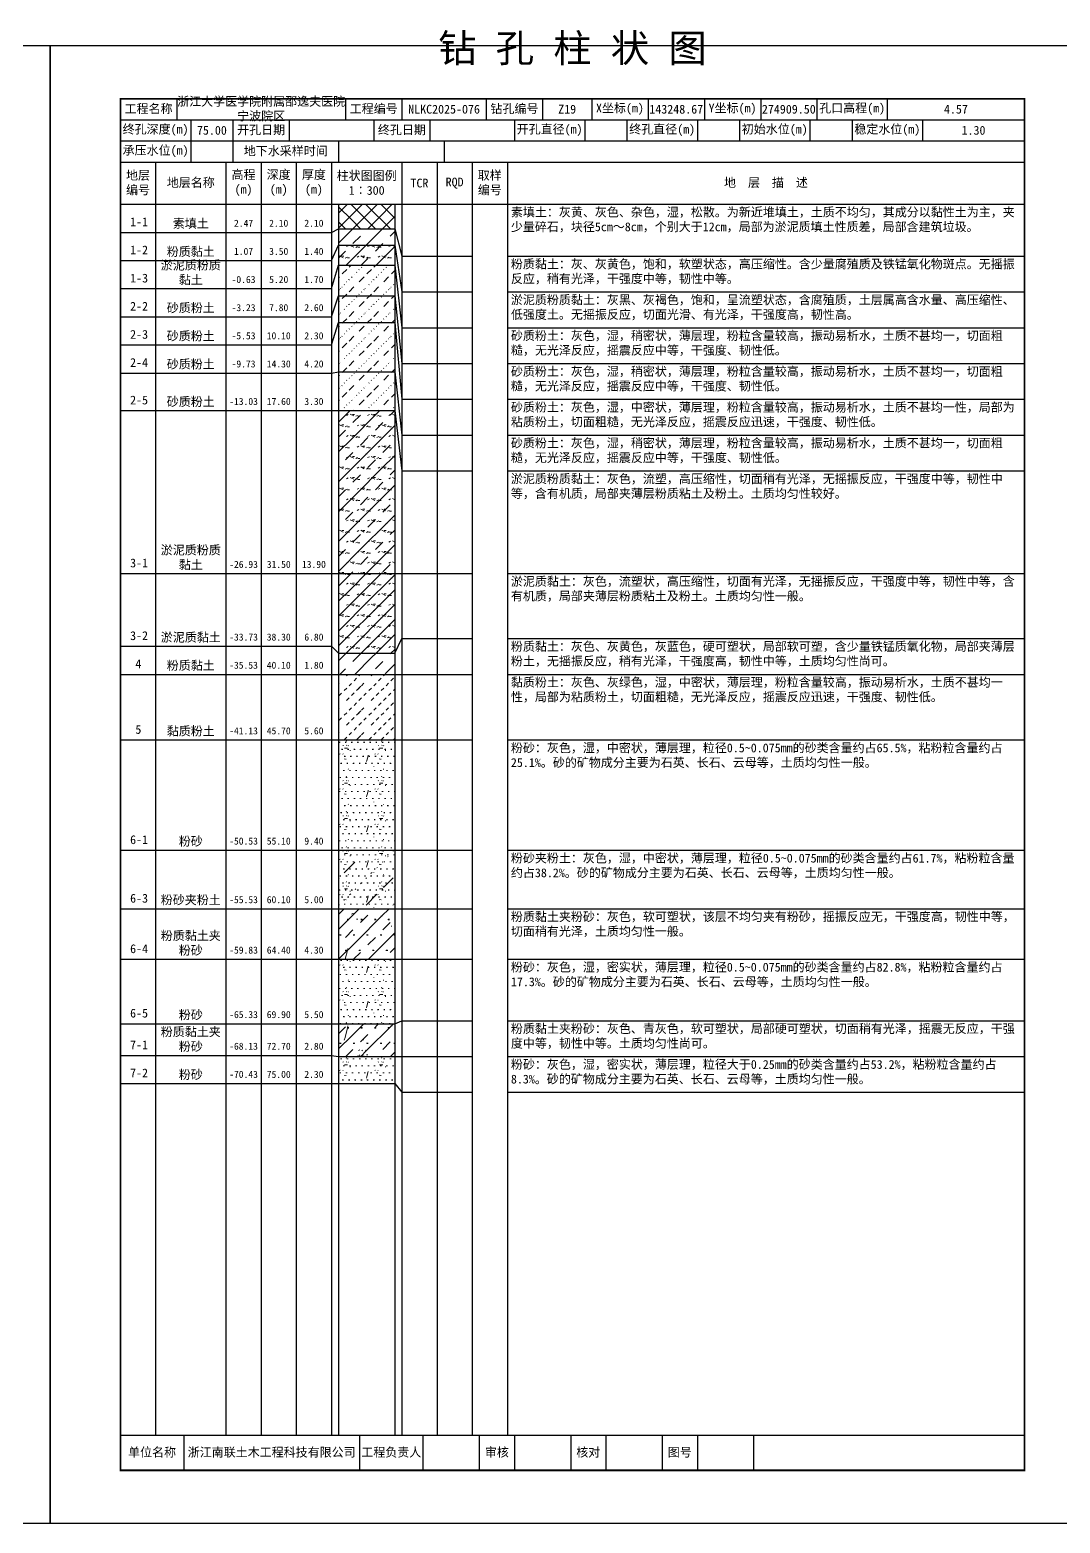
# Model space of a CAD drawing. Extents: x 297 to 65340, y 0 to 425.
# Drawn here: x 38010.3 to 38303.1, y 0 to 424.6 of the extents above; entities that cross this region are included whole.
import ezdxf
from ezdxf.enums import TextEntityAlignment as Align

# ---------------------------------------------------------------- set-up
doc = ezdxf.new("R2010")
doc.units = 0
doc.layers.add('FRAME', color=7, linetype='CONTINUOUS')
doc.layers.add('STRATUM', color=7, linetype='CONTINUOUS')
doc.layers.add('HATCH', color=7, linetype='CONTINUOUS', lineweight=13)
doc.styles.add('ST', font='')
doc.styles.get('ST').set_extended_font_data('SimSun')
pattern_1 = [(45, (0, 0), (-4.2426407, 4.2426407), [10, 0]), (45, (1.061, -3.182), (-2.1213203, 6.363961), [3, -3])]
pattern_2 = [(45, (0, 0), (-4.2426407, 4.2426407), [10, 0]), (45, (1.061, -3.182), (-2.1213203, 6.363961), [3, -3]), (26.565, (1.0741, -0.2536), (5.99982296, 5.99981224), [0.567, -12.849]), (0, (0.507, -0.2536), (0, 6), [0.567, -5.433]), (26.565, (-1.5813, 0), (5.99982296, 5.99981224), [0.567, -12.849]), (0, (-1.074, 0.2536), (0, 6), [0.567, -5.433]), (153.435, (0.5071, -0.2536), (-5.9998176, -5.36e-06), [1.134, -12.2826]), (26.565, (4.0741, 2.7464), (5.99982296, 5.99981224), [0.567, -12.849]), (0, (3.507, 2.7464), (0, 6), [0.567, -5.433]), (26.565, (1.4187, 3), (5.99982296, 5.99981224), [0.567, -12.849]), (0, (1.926, 3.2536), (0, 6), [0.567, -5.433]), (153.435, (3.5071, 2.7464), (-5.9998176, -5.36e-06), [1.134, -12.2826])]
pattern_3 = [(45.000006, (0, 0), (-7.3e-07, 6.99998237), [1.971956, -7.927535]), (45.000006, (2.813, 2.829), (-7.3e-07, 6.99998237), [1.99367, -7.905828]), (45.000006, (5.0675, 5.082), (-7.3e-07, 6.99998237), [1.813609, -8.085882]), (26.565052, (0, 3.5), (7.00000042, 7.00000017), [0.0965, -15.555976]), (36.869899, (0.7, 4.2), (6.999999835, 7.000000165), [0.197747, -34.802253]), (315.00001, (3.5, 6.976), (6.99998237, 1.2e-06), [0.033054, -9.866441]), (26.565052, (3.5, 0), (7.00000042, 7.00000017), [0.144749, -15.507727]), (26.565052, (4.2, 0.7), (7.00000042, 7.00000017), [0.10528, -15.547196]), (90.000004, (4.55, 1.05), (-7, -5e-07), [0.028767, -6.971233]), (26.565052, (4.9, 1.4), (7.00000042, 7.00000017), [0.091014, -31.213938]), (36.869899, (5.6, 2.1), (6.999999835, 7.000000165), [0.110692, -34.889308]), (45.000002, (6.3, 2.8), (-2.4e-07, 6.99998237), [0.109112, -9.790383]), (315.00001, (6.914, 3.548), (6.99998237, 1.2e-06), [0.033054, -9.866441]), (36.869898, (1.4, 4.9), (6.999999957, 7.000000043), [0.10224, -34.89776]), (53.130103, (2.1, 5.6), (13.999999763, 21.00000016), [0.134384, -34.865616]), (53.130103, (2.8, 6.3), (13.999999763, 21.00000016), [0.126246, -34.873754])]
pattern_4 = [(82.875, (-0.8346, -1.206), (0.00036925, 10.00017644), [0.08929, -80.53371]), (143.13, (-0.7336, -1.2818), (-29.99996427, 20.00005359), [0.12627, -49.87373]), (172.875, (-0.5564, -1.304), (-70.000245666, 9.99966033), [0.17857, -80.44443]), (206.565, (-0.378, -1.2147), (-9.99970493, -9.99968706), [0.19954, -22.16046]), (243.435, (-0.2887, -1.0363), (8.93e-06, -9.999696), [0.19954, -22.16146]), (255.964, (-0.1994, -0.679), (-0.00020004, -9.99950129), [0.36813, -40.86287]), (255.964, (0.1106, 0.561), (-0.00020004, -9.99950129), [1.27838, -39.95262]), (255.964, (0.179, 0.835), (-0.00020004, -9.99950129), [0.28235, -40.94865]), (216.87, (0.3694, 1.0892), (-9.99998214, -10.00001786), [0.12627, -49.87373]), (243.435, (0.2683, 1.0135), (8.93e-06, -9.999696), [0.19954, -22.16146]), (206.565, (0.548, 1.1785), (-9.99970493, -9.99968706), [0.19954, -22.16046]), (172.875, (0.725, 1.1563), (-70.000245666, 9.99966033), [0.17857, -80.44443]), (143.13, (0.826, 1.0806), (-29.99996427, 20.00005359), [0.12627, -49.87373]), (82.875, (0.815, 0.992), (0.00036925, 10.00017644), [0.08929, -80.53371]), (0, (-0.33, 0.34), (0, 10), [0.89286, -9.10714]), (0, (0.025, 0), (1, 2), [0, -1.75]), (0, (0, 0.025), (1, 2), [0, -1.75]), (0, (0, 0), (1, 2), [0, -1.75]), (0, (-0.025, 0), (1, 2), [0, -1.75]), (0, (0, -0.025), (1, 2), [0, -1.75])]
pattern_5 = [(82.875, (-1.8361, -2.6533), (0.00081235, 22.00038817), [0.196438, -177.174162]), (143.13, (-1.614, -2.82), (-65.9999214, 44.0001179), [0.277794, -109.722206]), (172.875, (-1.224, -2.8687), (-154.00054047, 21.99925272), [0.392854, -176.977746]), (206.565, (-0.831, -2.672), (-21.9993508, -21.9993115), [0.438988, -48.753012]), (243.435, (-0.635, -2.28), (1.96e-05, -21.9993312), [0.438988, -48.755212]), (255.964, (-0.4387, -1.494), (-0.0004401, -21.9989028), [0.809886, -89.898314]), (255.964, (0.2434, 1.2344), (-0.0004401, -21.9989028), [2.812436, -87.895764]), (255.964, (0.394, 1.837), (-0.0004401, -21.9989028), [0.62117, -90.08703]), (216.87, (0.8126, 2.3963), (-21.9999607, -22.0000393), [0.277794, -109.722206]), (243.435, (0.59, 2.23), (1.96e-05, -21.9993312), [0.438988, -48.755212]), (206.565, (1.205, 2.593), (-21.9993508, -21.9993115), [0.438988, -48.753012]), (172.875, (1.595, 2.544), (-154.00054047, 21.99925272), [0.392854, -176.977746]), (143.13, (1.8173, 2.3772), (-65.9999214, 44.0001179), [0.277794, -109.722206]), (82.875, (1.793, 2.1823), (0.00081235, 22.00038817), [0.196438, -177.174162]), (0, (-0.725, 0.748), (0, 22), [1.964292, -20.035708]), (0, (0.055, 0), (2.2, 4.4), [0, -3.85]), (0, (0, 0.055), (2.2, 4.4), [0, -3.85]), (0, (0, 0), (2.2, 4.4), [0, -3.85]), (0, (-0.055, 0), (2.2, 4.4), [0, -3.85]), (0, (0, -0.055), (2.2, 4.4), [0, -3.85])]

msp = doc.modelspace()

# ---------------------------------------------------------------- hatches: boundary and pattern name
at = {"layer": 'HATCH'}
h = msp.add_hatch(dxfattribs=at)
h.set_pattern_fill('STT', color=256, style=0)
h.set_pattern_definition([(45, (0, 0), (-2.12132034, 2.12132034), [10, 0]), (135, (0, 0), (-2.12132034, -2.12132034), [10, 0])])
h.paths.add_polyline_path([(38114, 375), (38098, 375), (38098, 368), (38114, 368)])
h = msp.add_hatch(dxfattribs=at)
h.set_pattern_fill('FZNT', color=256, style=0)
h.set_pattern_definition(pattern_1)
h.paths.add_polyline_path([(38114, 368), (38098, 368), (38098, 363.33), (38114, 363.33)])
h = msp.add_hatch(dxfattribs=at)
h.set_pattern_fill('YNFNT', color=256, style=0)
h.set_pattern_definition(pattern_2)
h.paths.add_polyline_path([(38114, 363.33), (38098, 363.33), (38098, 357.67), (38114, 357.67)])
h = msp.add_hatch(dxfattribs=at)
h.set_pattern_fill('SZFT', color=256, style=0)
h.set_pattern_definition(pattern_3)
h.paths.add_polyline_path([(38114, 357.67), (38098, 357.67), (38098, 349), (38114, 349)])
h = msp.add_hatch(dxfattribs=at)
h.set_pattern_fill('SZFT', color=256, style=0)
h.set_pattern_definition(pattern_3)
h.paths.add_polyline_path([(38114, 349), (38098, 349), (38098, 341.33), (38114, 341.33)])
h = msp.add_hatch(dxfattribs=at)
h.set_pattern_fill('SZFT', color=256, style=0)
h.set_pattern_definition(pattern_3)
h.paths.add_polyline_path([(38114, 341.33), (38098, 341.33), (38098, 327.33), (38114, 327.33)])
h = msp.add_hatch(dxfattribs=at)
h.set_pattern_fill('SZFT', color=256, style=0)
h.set_pattern_definition(pattern_3)
h.paths.add_polyline_path([(38114, 327.33), (38098, 327.33), (38098, 316.33), (38114, 316.33)])
h = msp.add_hatch(dxfattribs=at)
h.set_pattern_fill('YNFNT', color=256, style=0)
h.set_pattern_definition(pattern_2)
h.paths.add_polyline_path([(38114, 316.33), (38098, 316.33), (38098, 270), (38114, 270)])
h = msp.add_hatch(dxfattribs=at)
h.set_pattern_fill('YNNT', color=256, style=0)
h.set_pattern_definition([(45, (0, 0), (-2.12132034, 2.12132034), [10, 0]), (26.565, (1.0741, -0.2536), (5.99982296, 5.99981224), [0.567, -12.849]), (0, (0.507, -0.2536), (0, 6), [0.567, -5.433]), (26.565, (-1.5813, 0), (5.99982296, 5.99981224), [0.567, -12.849]), (0, (-1.074, 0.2536), (0, 6), [0.567, -5.433]), (153.435, (0.5071, -0.2536), (-5.9998176, -5.36e-06), [1.134, -12.2826]), (26.565, (4.0741, 2.7464), (5.99982296, 5.99981224), [0.567, -12.849]), (0, (3.507, 2.7464), (0, 6), [0.567, -5.433]), (26.565, (1.4187, 3), (5.99982296, 5.99981224), [0.567, -12.849]), (0, (1.926, 3.2536), (0, 6), [0.567, -5.433]), (153.435, (3.5071, 2.7464), (-5.9998176, -5.36e-06), [1.134, -12.2826])])
h.paths.add_polyline_path([(38114, 270), (38098, 270), (38098, 247.33), (38114, 247.33)])
h = msp.add_hatch(dxfattribs=at)
h.set_pattern_fill('FZNT', color=256, style=0)
h.set_pattern_definition(pattern_1)
h.paths.add_polyline_path([(38114, 247.33), (38098, 247.33), (38098, 241.33), (38114, 241.33)])
h = msp.add_hatch(dxfattribs=at)
h.set_pattern_fill('NZFT', color=256, style=0)
h.set_pattern_definition([(45.000005, (0, 0), (-6e-07, 6.99998237), [0.947297, -8.952198]), (45.000005, (1.4, 1.4), (-6e-07, 6.99998237), [0.986898, -8.912597]), (45.000005, (2.8, 2.8), (-6e-07, 6.99998237), [1.060182, -8.839313]), (45.000005, (4.2, 4.2), (-6e-07, 6.99998237), [0.949178, -8.950318]), (45.000005, (5.6, 5.6), (-6e-07, 6.99998237), [1.036501, -8.862994]), (45.000005, (3.5, 0), (-6e-07, 6.99998237), [1.013348, -8.886147]), (45.000005, (4.9, 1.4), (-6e-07, 6.99998237), [1.078956, -12.120371]), (45.000005, (6.3, 2.8), (-6e-07, 6.99998237), [0.998824, -8.900671]), (45.000003, (0.7, 4.2), (-3.7e-07, 6.99998237), [1.05533, -8.844165]), (45.000003, (2.1, 5.6), (-3.7e-07, 6.99998237), [1.036501, -8.862994])])
h.paths.add_polyline_path([(38114, 241.33), (38098, 241.33), (38098, 222.67), (38114, 222.67)])
h = msp.add_hatch(dxfattribs=at)
h.set_pattern_fill('FS', color=256, style=0)
h.set_pattern_definition(pattern_4)
h.paths.add_polyline_path([(38114, 222.67), (38098, 222.67), (38098, 191.33), (38114, 191.33)])
h = msp.add_hatch(dxfattribs=at)
h.set_pattern_fill('FS', color=256, style=0)
h.set_pattern_definition(pattern_4)
h.paths.add_polyline_path([(38114, 191.33), (38098, 191.33), (38098, 174.67), (38114, 174.67)])
h = msp.add_hatch(dxfattribs=at)
h.set_pattern_fill('SZFT', color=256, scale=2.2, style=0)
h.set_pattern_definition([(45.000006, (0, 0), (-1.6e-06, 15.3999612), [4.338303, -17.440577]), (45.000006, (6.188, 6.223), (-1.6e-06, 15.3999612), [4.386074, -17.3928216]), (45.000006, (11.148, 11.181), (-1.6e-06, 15.3999612), [3.98994, -17.7889404]), (26.565052, (0, 7.7), (15.4000009, 15.4000004), [0.2123, -34.223147]), (36.869899, (1.54, 9.24), (15.39999964, 15.40000036), [0.4350434, -76.5649566]), (315.00001, (7.7, 15.347), (15.3999612, 2.7e-06), [0.072719, -21.70617]), (26.565052, (7.7, 0), (15.4000009, 15.4000004), [0.318448, -34.1169994]), (26.565052, (9.24, 1.54), (15.4000009, 15.4000004), [0.231616, -34.203831]), (90.000004, (10.01, 2.31), (-15.4, -1e-06), [0.0632874, -15.3367126]), (26.565052, (10.78, 3.08), (15.4000009, 15.4000004), [0.200231, -68.670664]), (36.869899, (12.32, 4.62), (15.39999964, 15.40000036), [0.2435224, -76.7564776]), (45.000002, (13.86, 6.16), (-5e-07, 15.3999612), [0.2400464, -21.5388426]), (315.00001, (15.211, 7.805), (15.3999612, 2.7e-06), [0.072719, -21.70617]), (36.869898, (3.08, 10.78), (15.3999999, 15.4000001), [0.224928, -76.775072]), (53.130103, (4.62, 12.32), (30.79999948, 46.20000035), [0.295645, -76.704355]), (53.130103, (6.16, 13.86), (30.79999948, 46.20000035), [0.277741, -76.722259])])
h.paths.add_polyline_path([(38114, 191.33), (38098, 191.33), (38098, 174.67), (38114, 174.67)])
h = msp.add_hatch(dxfattribs=at)
h.set_pattern_fill('FZNT', color=256, style=0)
h.set_pattern_definition(pattern_1)
h.paths.add_polyline_path([(38114, 174.67), (38098, 174.67), (38098, 160.33), (38114, 160.33)])
h = msp.add_hatch(dxfattribs=at)
h.set_pattern_fill('FS', color=256, scale=2.2, style=0)
h.set_pattern_definition(pattern_5)
h.paths.add_polyline_path([(38114, 174.67), (38098, 174.67), (38098, 160.33), (38114, 160.33)])
h = msp.add_hatch(dxfattribs=at)
h.set_pattern_fill('FS', color=256, style=0)
h.set_pattern_definition(pattern_4)
h.paths.add_polyline_path([(38114, 160.33), (38098, 160.33), (38098, 142), (38114, 142)])
h = msp.add_hatch(dxfattribs=at)
h.set_pattern_fill('FZNT', color=256, style=0)
h.set_pattern_definition(pattern_1)
h.paths.add_polyline_path([(38114, 142), (38098, 142), (38098, 132.67), (38114, 132.67)])
h = msp.add_hatch(dxfattribs=at)
h.set_pattern_fill('FS', color=256, scale=2.2, style=0)
h.set_pattern_definition(pattern_5)
h.paths.add_polyline_path([(38114, 142), (38098, 142), (38098, 132.67), (38114, 132.67)])
h = msp.add_hatch(dxfattribs=at)
h.set_pattern_fill('FS', color=256, style=0)
h.set_pattern_definition(pattern_4)
h.paths.add_polyline_path([(38114, 132.67), (38098, 132.67), (38098, 125), (38114, 125)])

# ---------------------------------------------------------------- linework, layer by layer
at = {"layer": 'FRAME', "color": 245, "linetype": 'Continuous'}
for points in [[(37719, 0), (38016, 0), (38016, 420), (37719, 420)], [(38016, 0), (38313, 0), (38313, 420), (38016, 420)]]:
    msp.add_lwpolyline(points, close=True, dxfattribs=at)
at = {"layer": 'FRAME', "linetype": 'Continuous', "const_width": 0.5}
msp.add_lwpolyline([(38036, 15), (38293, 15), (38293, 405), (38036, 405)], close=True, dxfattribs=at)
at = {"layer": 'FRAME', "color": 0, "linetype": 'Continuous'}
for points in [[(38052, 405), (38052, 399)], [(38100, 405), (38100, 399)], [(38116, 405), (38116, 399)], [(38140, 405), (38140, 399)], [(38156, 405), (38156, 399)], [(38170, 405), (38170, 399)], [(38186, 405), (38186, 399)], [(38202, 405), (38202, 399)], [(38218, 405), (38218, 399)], [(38234, 405), (38234, 399)], [(38254, 405), (38254, 399)], [(38293, 405), (38293, 399)], [(38036, 399), (38293, 399)], [(38056, 399), (38056, 393)], [(38068, 399), (38068, 393)], [(38084, 399), (38084, 393)], [(38108, 399), (38108, 393)], [(38124, 399), (38124, 393)], [(38148, 399), (38148, 393)], [(38168, 399), (38168, 393)], [(38180, 399), (38180, 393)], [(38200, 399), (38200, 393)], [(38212, 399), (38212, 393)], [(38232, 399), (38232, 393)], [(38244, 399), (38244, 393)], [(38264, 399), (38264, 393)], [(38293, 399), (38293, 393)], [(38036, 393), (38293, 393)], [(38056, 393), (38056, 387)], [(38068, 393), (38068, 387)], [(38098, 393), (38098, 387)], [(38128, 393), (38128, 387)], [(38036, 387), (38293, 387)], [(38046, 387), (38046, 25)], [(38066, 387), (38066, 25)], [(38076, 387), (38076, 25)], [(38086, 387), (38086, 25)], [(38096, 387), (38096, 25)], [(38116, 387), (38116, 25)], [(38126, 387), (38126, 25)], [(38136, 387), (38136, 25)], [(38146, 387), (38146, 25)], [(38293, 387), (38293, 25)], [(38036, 375), (38293, 375)], [(38098, 375), (38098, 25)], [(38114, 375), (38114, 25)], [(38036, 25), (38293, 25)], [(38054, 25), (38054, 15)], [(38104, 25), (38104, 15)], [(38122, 25), (38122, 15)], [(38138, 25), (38138, 15)], [(38148, 25), (38148, 15)], [(38164, 25), (38164, 15)], [(38174, 25), (38174, 15)], [(38190, 25), (38190, 15)], [(38200, 25), (38200, 15)], [(38216, 25), (38216, 15)]]:
    msp.add_lwpolyline(points, dxfattribs=at)
at = {"layer": 'STRATUM', "linetype": 'Continuous'}
for points in [[(38036, 367), (38046, 367)], [(38046, 367), (38066, 367)], [(38066, 367), (38076, 367)], [(38076, 367), (38086, 367)], [(38086, 367), (38096, 367)], [(38096, 367), (38098, 368), (38114, 368), (38116, 360.23)], [(38096, 359), (38098, 363.33), (38114, 363.33), (38116, 350.06)], [(38036, 359), (38046, 359)], [(38046, 359), (38066, 359)], [(38066, 359), (38076, 359)], [(38076, 359), (38086, 359)], [(38086, 359), (38096, 359)], [(38096, 351), (38098, 357.67), (38114, 357.67), (38116, 339.88)], [(38116, 360.23), (38126, 360.23)], [(38126, 360.23), (38136, 360.23)], [(38146, 360.23), (38293, 360.23)], [(38036, 351), (38046, 351)], [(38046, 351), (38066, 351)], [(38066, 351), (38076, 351)], [(38076, 351), (38086, 351)], [(38086, 351), (38096, 351)], [(38096, 343), (38098, 349), (38114, 349), (38116, 329.7)], [(38116, 350.06), (38126, 350.06)], [(38126, 350.06), (38136, 350.06)], [(38146, 350.06), (38293, 350.06)], [(38036, 343), (38046, 343)], [(38046, 343), (38066, 343)], [(38066, 343), (38076, 343)], [(38076, 343), (38086, 343)], [(38086, 343), (38096, 343)], [(38096, 335), (38098, 341.33), (38114, 341.33), (38116, 319.53)], [(38116, 339.88), (38126, 339.88)], [(38126, 339.88), (38136, 339.88)], [(38146, 339.88), (38293, 339.88)], [(38036, 335), (38046, 335)], [(38046, 335), (38066, 335)], [(38066, 335), (38076, 335)], [(38076, 335), (38086, 335)], [(38086, 335), (38096, 335)], [(38036, 327), (38046, 327)], [(38046, 327), (38066, 327)], [(38066, 327), (38076, 327)], [(38076, 327), (38086, 327)], [(38086, 327), (38096, 327)], [(38096, 327), (38098, 327.33), (38114, 327.33), (38116, 309.35)], [(38116, 329.7), (38126, 329.7)], [(38126, 329.7), (38136, 329.7)], [(38146, 329.7), (38293, 329.7)], [(38116, 319.53), (38126, 319.53)], [(38126, 319.53), (38136, 319.53)], [(38146, 319.53), (38293, 319.53)], [(38036, 316.33), (38046, 316.33)], [(38046, 316.33), (38066, 316.33)], [(38066, 316.33), (38076, 316.33)], [(38076, 316.33), (38086, 316.33)], [(38086, 316.33), (38096, 316.33)], [(38096, 316.33), (38098, 316.33), (38114, 316.33), (38116, 299.17)], [(38116, 309.35), (38126, 309.35)], [(38126, 309.35), (38136, 309.35)], [(38146, 309.35), (38293, 309.35)], [(38116, 299.17), (38126, 299.17)], [(38126, 299.17), (38136, 299.17)], [(38146, 299.17), (38293, 299.17)], [(38036, 270), (38046, 270)], [(38046, 270), (38066, 270)], [(38066, 270), (38076, 270)], [(38076, 270), (38086, 270)], [(38086, 270), (38096, 270)], [(38096, 270), (38098, 270), (38114, 270), (38116, 270)], [(38116, 270), (38126, 270)], [(38126, 270), (38136, 270)], [(38146, 270), (38293, 270)], [(38096, 249.33), (38098, 247.33), (38114, 247.33), (38116, 251.51)], [(38116, 251.51), (38126, 251.51)], [(38126, 251.51), (38136, 251.51)], [(38146, 251.51), (38293, 251.51)], [(38036, 249.33), (38046, 249.33)], [(38046, 249.33), (38066, 249.33)], [(38066, 249.33), (38076, 249.33)], [(38076, 249.33), (38086, 249.33)], [(38086, 249.33), (38096, 249.33)], [(38036, 241.33), (38046, 241.33)], [(38046, 241.33), (38066, 241.33)], [(38066, 241.33), (38076, 241.33)], [(38076, 241.33), (38086, 241.33)], [(38086, 241.33), (38096, 241.33)], [(38096, 241.33), (38098, 241.33), (38114, 241.33), (38116, 241.33)], [(38116, 241.33), (38126, 241.33)], [(38126, 241.33), (38136, 241.33)], [(38146, 241.33), (38293, 241.33)], [(38036, 222.67), (38046, 222.67)], [(38046, 222.67), (38066, 222.67)], [(38066, 222.67), (38076, 222.67)], [(38076, 222.67), (38086, 222.67)], [(38086, 222.67), (38096, 222.67)], [(38096, 222.67), (38098, 222.67), (38114, 222.67), (38116, 222.67)], [(38116, 222.67), (38126, 222.67)], [(38126, 222.67), (38136, 222.67)], [(38146, 222.67), (38293, 222.67)], [(38036, 191.33), (38046, 191.33)], [(38046, 191.33), (38066, 191.33)], [(38066, 191.33), (38076, 191.33)], [(38076, 191.33), (38086, 191.33)], [(38086, 191.33), (38096, 191.33)], [(38096, 191.33), (38098, 191.33), (38114, 191.33), (38116, 191.33)], [(38116, 191.33), (38126, 191.33)], [(38126, 191.33), (38136, 191.33)], [(38146, 191.33), (38293, 191.33)], [(38036, 174.67), (38046, 174.67)], [(38046, 174.67), (38066, 174.67)], [(38066, 174.67), (38076, 174.67)], [(38076, 174.67), (38086, 174.67)], [(38086, 174.67), (38096, 174.67)], [(38096, 174.67), (38098, 174.67), (38114, 174.67), (38116, 174.67)], [(38116, 174.67), (38126, 174.67)], [(38126, 174.67), (38136, 174.67)], [(38146, 174.67), (38293, 174.67)], [(38036, 160.33), (38046, 160.33)], [(38046, 160.33), (38066, 160.33)], [(38066, 160.33), (38076, 160.33)], [(38076, 160.33), (38086, 160.33)], [(38086, 160.33), (38096, 160.33)], [(38096, 160.33), (38098, 160.33), (38114, 160.33), (38116, 160.33)], [(38116, 160.33), (38126, 160.33)], [(38126, 160.33), (38136, 160.33)], [(38146, 160.33), (38293, 160.33)], [(38036, 142), (38046, 142)], [(38046, 142), (38066, 142)], [(38066, 142), (38076, 142)], [(38076, 142), (38086, 142)], [(38086, 142), (38096, 142)], [(38096, 142), (38098, 142), (38114, 142), (38116, 142.84)], [(38116, 142.84), (38126, 142.84)], [(38126, 142.84), (38136, 142.84)], [(38146, 142.84), (38293, 142.84)], [(38036, 133), (38046, 133)], [(38046, 133), (38066, 133)], [(38066, 133), (38076, 133)], [(38076, 133), (38086, 133)], [(38086, 133), (38096, 133)], [(38096, 133), (38098, 132.67), (38114, 132.67), (38116, 132.67)], [(38116, 132.67), (38126, 132.67)], [(38126, 132.67), (38136, 132.67)], [(38146, 132.67), (38293, 132.67)], [(38036, 125), (38046, 125)], [(38046, 125), (38066, 125)], [(38066, 125), (38076, 125)], [(38076, 125), (38086, 125)], [(38086, 125), (38096, 125)], [(38096, 125), (38098, 125), (38114, 125), (38116, 122.49)], [(38116, 122.49), (38126, 122.49)], [(38126, 122.49), (38136, 122.49)], [(38146, 122.49), (38293, 122.49)]]:
    msp.add_lwpolyline(points, dxfattribs=at)

# ---------------------------------------------------------------- texts
at = {"layer": 'FRAME', "style": 'ST'}
msp.add_text('钻 孔 柱 状 图', height=8, dxfattribs=at).set_placement((38164.5, 413), align=Align.BOTTOM_CENTER)
at = {"layer": 'FRAME', "char_height": 2.5, "attachment_point": 5, "style": 'ST'}
for s, insert, width in [('工程名称', (38044, 402), 16), ('浙江大学医学院附属邵逸夫医院宁波院区', (38076, 402), 48), ('工程编号', (38108, 402), 16), ('钻孔编号', (38148, 402), 16), ('X坐标(m)', (38178, 402), 16), ('Y坐标(m)', (38210, 402), 16), ('孔口高程(m)', (38244, 402), 20), ('NLKC2025-076', (38128, 402), 24), ('Z19', (38163, 402), 14), ('143248.67', (38194, 402), 16), ('274909.50', (38226, 402), 16), ('4.57', (38273.5, 402), 39), ('终孔深度(m)', (38046, 396), 20), ('75.00', (38062, 396), 12), ('开孔日期', (38076, 396), 16), ('终孔日期', (38116, 396), 16), ('开孔直径(m)', (38158, 396), 20), ('终孔直径(m)', (38190, 396), 20), ('初始水位(m)', (38222, 396), 20), ('稳定水位(m)', (38254, 396), 20), ('1.30', (38278.5, 396), 29), ('承压水位(m)', (38046, 390), 20), ('地下水采样时间', (38083, 390), 30), ('地层编号', (38041, 381), 10), ('地层名称', (38056, 381), 20), ('高程\\P(m)', (38071, 381), 10), ('深度\\P(m)', (38081, 381), 10), ('厚度\\P(m)', (38091, 381), 10), ('柱状图图例\\P1∶300', (38106, 381), 20), ('TCR', (38121, 381), 10), ('RQD', (38131, 381), 10), ('取样编号', (38141, 381), 10), ('地  层  描  述', (38219.5, 381), 147), ('单位名称', (38045, 20), 18), ('浙江南联土木工程科技有限公司', (38079, 20), 50), ('工程负责人', (38113, 20), 18), ('审核', (38143, 20), 10), ('核对', (38169, 20), 10), ('图号', (38195, 20), 10)]:
    msp.add_mtext(s, dxfattribs=dict(at, insert=insert, width=width))
at = {"layer": 'STRATUM', "style": 'ST'}
for s, p in [('1-1', (38038.75, 370)), ('1-2', (38038.75, 362)), ('1-3', (38038.75, 354)), ('2-2', (38038.75, 346)), ('2-3', (38038.75, 338)), ('2-4', (38038.75, 330)), ('2-5', (38038.75, 319.33)), ('3-1', (38038.75, 273)), ('3-2', (38038.75, 252.33)), ('4', (38040.25, 244.33)), ('5', (38040.25, 225.67)), ('6-1', (38038.75, 194.33)), ('6-3', (38038.75, 177.67)), ('6-4', (38038.75, 163.33)), ('6-5', (38038.75, 145)), ('7-1', (38038.75, 136)), ('7-2', (38038.75, 128))]:
    msp.add_text(s, height=2.5, dxfattribs=at).set_placement(p, align=Align.MIDDLE_LEFT)
for s, p in [('2.47', (38071, 368)), ('2.10', (38081, 368)), ('2.10', (38091, 368)), ('1.07', (38071, 360)), ('3.50', (38081, 360)), ('1.40', (38091, 360)), ('-0.63', (38071, 352)), ('5.20', (38081, 352)), ('1.70', (38091, 352)), ('-3.23', (38071, 344)), ('7.80', (38081, 344)), ('2.60', (38091, 344)), ('-5.53', (38071, 336)), ('10.10', (38081, 336)), ('2.30', (38091, 336)), ('-9.73', (38071, 328)), ('14.30', (38081, 328)), ('4.20', (38091, 328)), ('-13.03', (38071, 317.33)), ('17.60', (38081, 317.33)), ('3.30', (38091, 317.33)), ('-26.93', (38071, 271)), ('31.50', (38081, 271)), ('13.90', (38091, 271)), ('-33.73', (38071, 250.33)), ('38.30', (38081, 250.33)), ('6.80', (38091, 250.33)), ('-35.53', (38071, 242.33)), ('40.10', (38081, 242.33)), ('1.80', (38091, 242.33)), ('-41.13', (38071, 223.67)), ('45.70', (38081, 223.67)), ('5.60', (38091, 223.67)), ('-50.53', (38071, 192.33)), ('55.10', (38081, 192.33)), ('9.40', (38091, 192.33)), ('-55.53', (38071, 175.67)), ('60.10', (38081, 175.67)), ('5.00', (38091, 175.67)), ('-59.83', (38071, 161.33)), ('64.40', (38081, 161.33)), ('4.30', (38091, 161.33)), ('-65.33', (38071, 143)), ('69.90', (38081, 143)), ('5.50', (38091, 143)), ('-68.13', (38071, 134)), ('72.70', (38081, 134)), ('2.80', (38091, 134)), ('-70.43', (38071, 126)), ('75.00', (38081, 126)), ('2.30', (38091, 126))]:
    msp.add_text(s, height=2, dxfattribs=at).set_placement(p, align=Align.BOTTOM_CENTER)
at = {"layer": 'STRATUM', "char_height": 2.5, "style": 'ST'}
for s, insert, width, attachment_point in [('素填土：灰黄、灰色、杂色，湿，松散。为新近堆填土，土质不均匀，其成分以黏性土为主，夹少量碎石，块径5cm～8cm，个别大于12cm，局部为淤泥质填土性质差，局部含建筑垃圾。', (38147, 374), 146, 1), ('素填土', (38056, 368), 20, 8), ('粉质黏土', (38056, 360), 20, 8), ('淤泥质粉质黏土', (38056, 352), 20, 8), ('粉质黏土：灰、灰黄色，饱和，软塑状态，高压缩性。含少量腐殖质及铁锰氧化物斑点。无摇振反应，稍有光泽，干强度中等，韧性中等。', (38147, 359.23), 146, 1), ('淤泥质粉质黏土：灰黑、灰褐色，饱和，呈流塑状态，含腐殖质，土层属高含水量、高压缩性、低强度土。无摇振反应，切面光滑、有光泽，干强度高，韧性高。', (38147, 349.06), 146, 1), ('砂质粉土', (38056, 344), 20, 8), ('砂质粉土', (38056, 336), 20, 8), ('砂质粉土：灰色，湿，稍密状，薄层理，粉粒含量较高，振动易析水，土质不甚均一，切面粗糙，无光泽反应，摇震反应中等，干强度、韧性低。', (38147, 338.88), 146, 1), ('砂质粉土', (38056, 328), 20, 8), ('砂质粉土：灰色，湿，稍密状，薄层理，粉粒含量较高，振动易析水，土质不甚均一，切面粗糙，无光泽反应，摇震反应中等，干强度、韧性低。', (38147, 328.7), 146, 1), ('砂质粉土', (38056, 317.33), 20, 8), ('砂质粉土：灰色，湿，中密状，薄层理，粉粒含量较高，振动易析水，土质不甚均一性，局部为粘质粉土，切面粗糙，无光泽反应，摇震反应迅速，干强度、韧性低。', (38147, 318.53), 146, 1), ('砂质粉土：灰色，湿，稍密状，薄层理，粉粒含量较高，振动易析水，土质不甚均一，切面粗糙，无光泽反应，摇震反应中等，干强度、韧性低。', (38147, 308.35), 146, 1), ('淤泥质粉质黏土：灰色，流塑，高压缩性，切面稍有光泽，无摇振反应，干强度中等，韧性中等，含有机质，局部夹薄层粉质粘土及粉土。土质均匀性较好。', (38147, 298.17), 146, 1), ('淤泥质粉质黏土', (38056, 271), 20, 8), ('淤泥质黏土：灰色，流塑状，高压缩性，切面有光泽，无摇振反应，干强度中等，韧性中等，含有机质，局部夹薄层粉质粘土及粉土。土质均匀性一般。', (38147, 269), 146, 1), ('淤泥质黏土', (38056, 250.33), 20, 8), ('粉质黏土：灰色、灰黄色，灰蓝色，硬可塑状，局部软可塑，含少量铁锰质氧化物，局部夹薄层粉土，无摇振反应，稍有光泽，干强度高，韧性中等，土质均匀性尚可。', (38147, 250.51), 146, 1), ('粉质黏土', (38056, 242.33), 20, 8), ('黏质粉土：灰色、灰绿色，湿，中密状，薄层理，粉粒含量较高，振动易析水，土质不甚均一性，局部为粘质粉土，切面粗糙，无光泽反应，摇震反应迅速，干强度、韧性低。', (38147, 240.33), 146, 1), ('黏质粉土', (38056, 223.67), 20, 8), ('粉砂：灰色，湿，中密状，薄层理，粒径0.5~0.075mm的砂类含量约占65.5%，粘粉粒含量约占25.1%。砂的矿物成分主要为石英、长石、云母等，土质均匀性一般。', (38147, 221.67), 146, 1), ('粉砂', (38056, 192.33), 20, 8), ('粉砂夹粉土：灰色，湿，中密状，薄层理，粒径0.5~0.075mm的砂类含量约占61.7%，粘粉粒含量约占38.2%。砂的矿物成分主要为石英、长石、云母等，土质均匀性一般。', (38147, 190.33), 146, 1), ('粉砂夹粉土', (38056, 175.67), 20, 8), ('粉质黏土夹粉砂：灰色，软可塑状，该层不均匀夹有粉砂，摇振反应无，干强度高，韧性中等，切面稍有光泽，土质均匀性一般。', (38147, 173.67), 146, 1), ('粉质黏土夹粉砂', (38056, 161.33), 20, 8), ('粉砂：灰色，湿，密实状，薄层理，粒径0.5~0.075mm的砂类含量约占82.8%，粘粉粒含量约占17.3%。砂的矿物成分主要为石英、长石、云母等，土质均匀性一般。', (38147, 159.33), 146, 1), ('粉砂', (38056, 143), 20, 8), ('粉质黏土夹粉砂', (38056, 134), 20, 8), ('粉质黏土夹粉砂：灰色、青灰色，软可塑状，局部硬可塑状，切面稍有光泽，摇震无反应，干强度中等，韧性中等。土质均匀性尚可。', (38147, 141.84), 146, 1), ('粉砂：灰色，湿，密实状，薄层理，粒径大于0.25mm的砂类含量约占53.2%，粘粉粒含量约占8.3%。砂的矿物成分主要为石英、长石、云母等，土质均匀性一般。', (38147, 131.67), 146, 1), ('粉砂', (38056, 126), 20, 8)]:
    msp.add_mtext(s, dxfattribs=dict(at, insert=insert, width=width, attachment_point=attachment_point))

doc.saveas('drawing.dxf')
